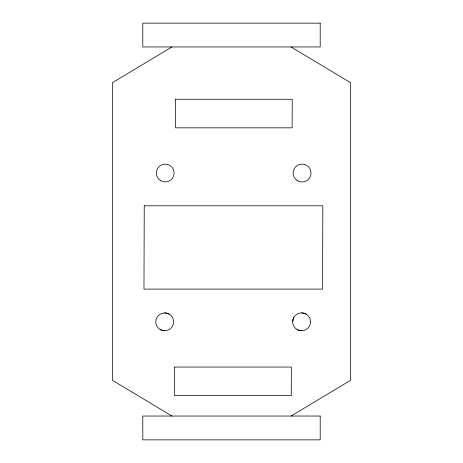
<?xml version="1.0" encoding="UTF-8"?>
<svg xmlns="http://www.w3.org/2000/svg" width="463" height="463" viewBox="0 0 463 463"><rect width="100%" height="100%" fill="white"/><g stroke="black" fill="none" stroke-linecap="round" stroke-linejoin="round"><path stroke-width="0.69" d="M171.97 46.96L112.445 82.68L112.445 380.32L171.97 416.04M291.03 416.04L350.555 380.32L350.555 82.68L291.03 46.96M310.534 321.831A8.953 8.953 0 0 1 297.119 329.563M301.644 312.895A8.901 8.901 0 0 1 310.54 321.831M301.581 330.761A8.901 8.901 0 0 1 293.901 317.369M292.691 321.831A8.953 8.953 0 0 1 306.107 314.093M164.666 330.761A8.901 8.901 0 0 1 156.072 319.563A8.901 8.901 0 0 1 169.111 314.14M164.672 312.849A8.953 8.953 0 0 1 173.318 324.112A8.953 8.953 0 0 1 160.204 329.563M144.248 205.786L143.97 289.097L322.555 289.097L322.833 205.786L144.248 205.786M174.667 367.055L174.574 395.616L291.25 395.616L291.343 367.055L174.667 367.055M175.552 99.267L175.46 127.834L292.136 127.834L292.228 99.267L175.552 99.267M320.199 23.15L142.801 23.15L142.801 46.96L320.199 46.96L320.199 23.15M320.199 416.04L142.801 416.04L142.801 439.85L320.199 439.85L320.199 416.04M297.576 180.773A8.953 8.953 0 0 0 311.026 173.058A8.953 8.953 0 0 0 297.622 165.268A8.953 8.953 0 0 0 297.576 180.773M160.736 180.72A8.901 8.901 0 0 0 174.123 173.058A8.901 8.901 0 0 0 160.794 165.303A8.901 8.901 0 0 0 160.736 180.72"/></g></svg>
